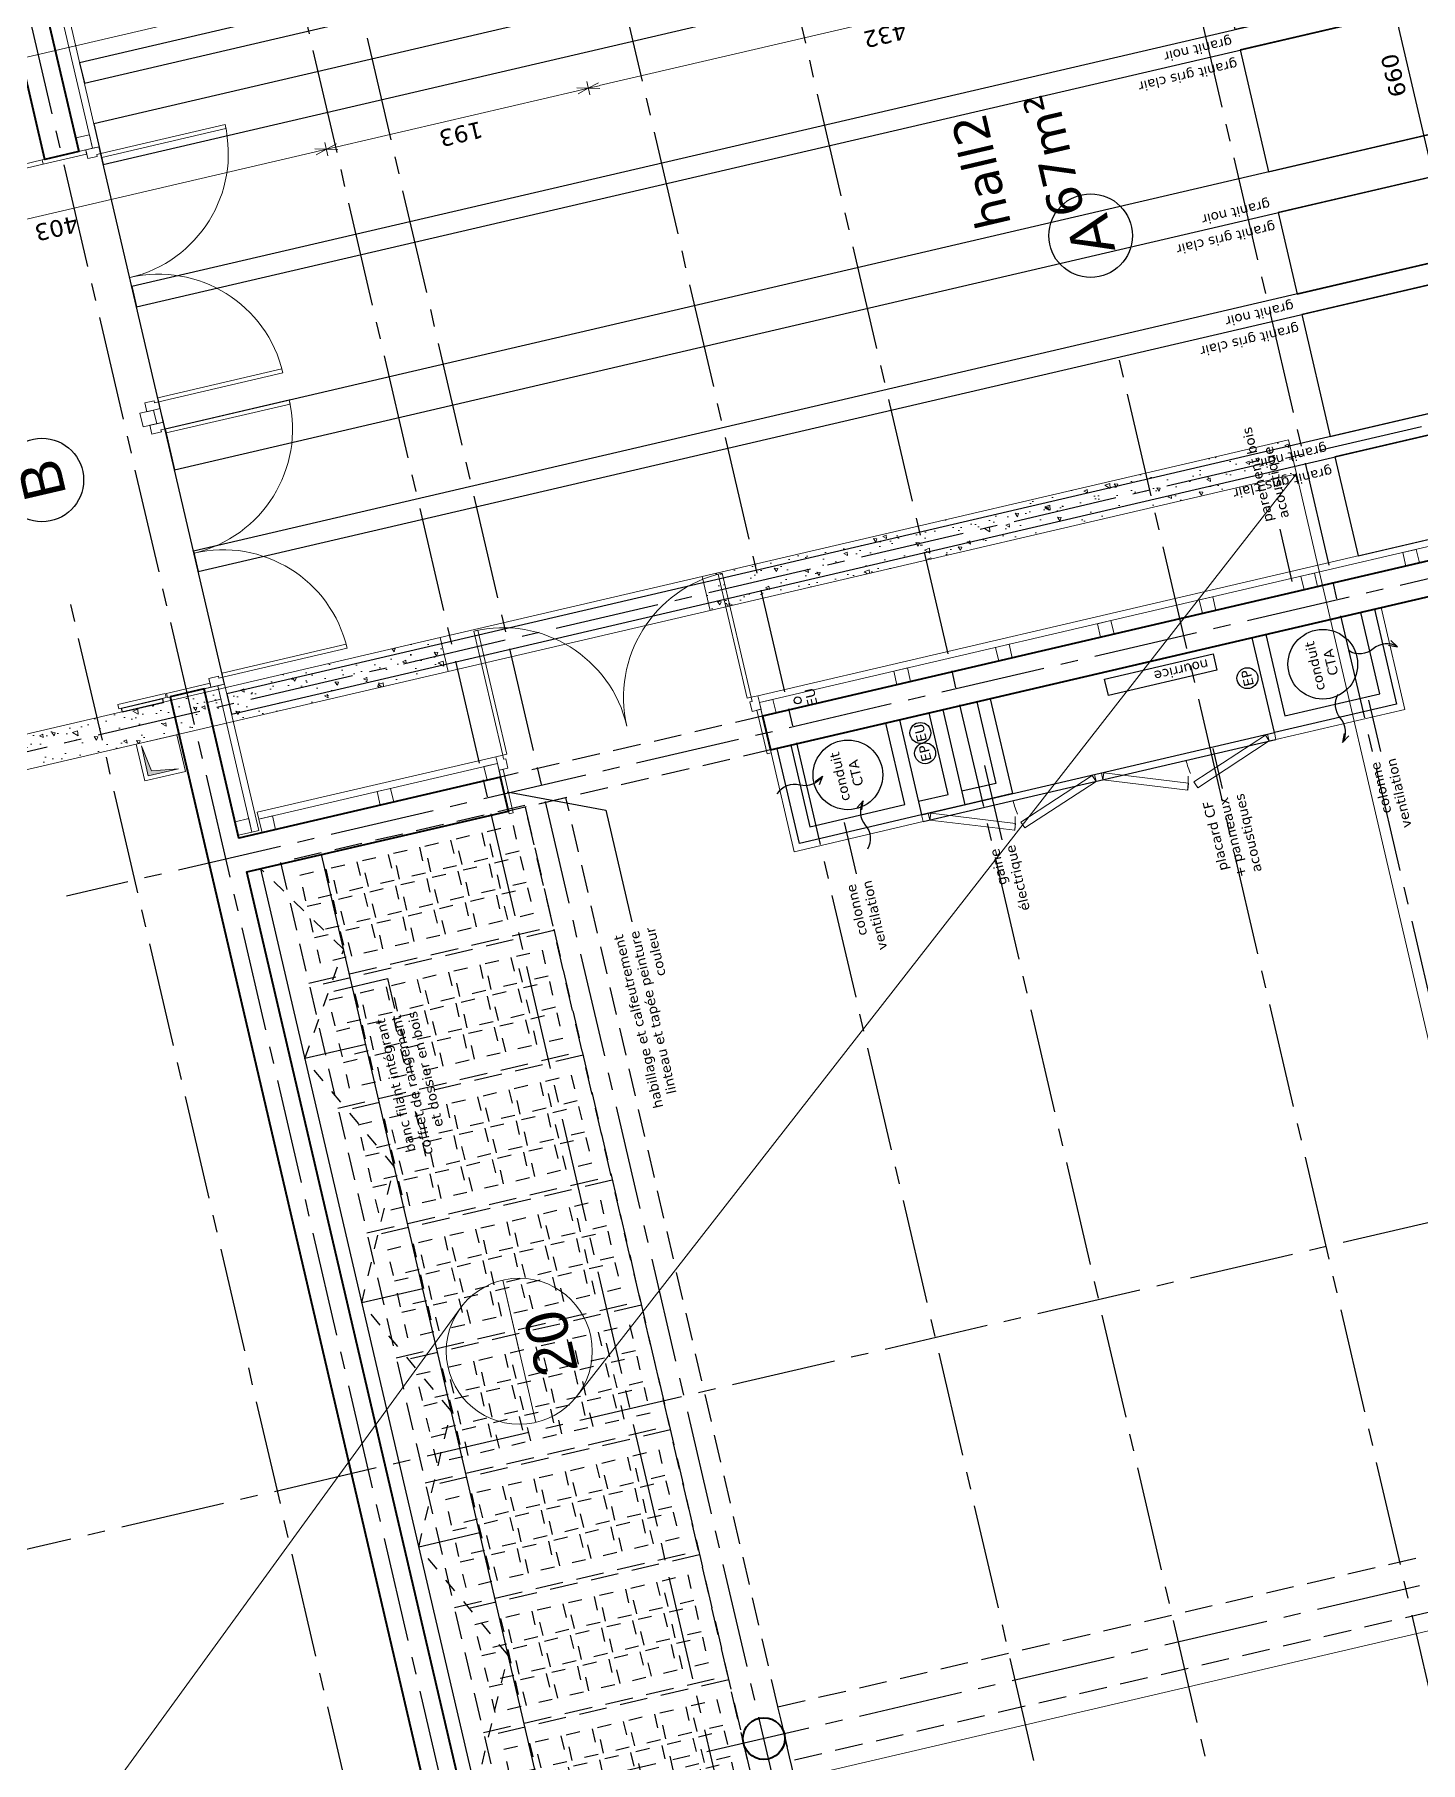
# Model space of a CAD drawing. Header units: metres. Extents: x -49 to 867749, y -579737 to 170817.
# Drawn here: x 867491.35 to 867501.29, y -408992.68 to -408980.28 of the extents above; entities that cross this region are included whole.
import ezdxf
from ezdxf.enums import TextEntityAlignment as Align

# ---------------------------------------------------------------- set-up
doc = ezdxf.new("R2010")
doc.units = ezdxf.units.M
doc.header["$MEASUREMENT"] = 0
doc.header["$PDMODE"] = 3
doc.header["$PDSIZE"] = 0.1
for name, pattern in [('01', [0.15, 0.1, -0.05]), ('02', [0.28, 0.2, -0.08]), ('AXES2', [1.125, 0.75, -0.125, 0.125, -0.125]), ('POINTILLE', [0.25, 0, -0.25])]:
    doc.linetypes.add(name, pattern=pattern)
for name, color, linetype in [('00-AXE-0.00', 14, 'AXES2'), ('01-CLOISON-0.25', 3, 'Continuous'), ('01-SANITAIRE-0.15', 44, 'Continuous'), ('02-VU-CACHE-01-0.10', 133, '01'), ('02-VU-CACHE-02-0.10', 133, '02'), ('06-COT-50&100-0.20', 2, 'Continuous'), ('06-TXT-DETAILS-DIVERS-02.20', 2, 'Continuous'), ('06-TXT-DIVERS-0.20', 70, 'Continuous'), ('06-TXT-ETIQUETTES SURFACES', 210, 'Continuous'), ('07-CHAUFFAGE-0.13', 210, 'Continuous'), ('07-CTA-0.13', 163, 'Continuous'), ('07-SOLS-0.13', 211, 'Continuous'), ('08-VU-0.08', 56, 'Continuous'), ('08-VU-0.13', 44, 'Continuous')]:
    doc.layers.add(name, color=color, linetype=linetype)
for name, color, linetype, lineweight in [('01-BETON-0.40', 4, 'Continuous', 40), ('01-MEN-CP-0.15', 2, 'Continuous', 18), ('ACSP - Béton', 252, 'Continuous', 18), ('ACSP - Cotes', 7, 'Continuous', 18), ('ACSP - Dalle', 250, 'Continuous', 18), ('ACSP - Trémie', 7, 'Continuous', 18)]:
    doc.layers.add(name, color=color, linetype=linetype, lineweight=lineweight)
doc.styles.add('ARIAL', font='arial.ttf')
doc.styles.add('COT', font='verdana.ttf')
doc.styles.add('locaux 100', font='verdana.ttf', dxfattribs={"height": 0.22})
doc.styles.add('locaux 20', font='verdana.ttf', dxfattribs={"height": 0.07})
doc.styles.get("Standard").update_dxf_attribs({"font": 'arial.ttf'})
doc.dimstyles.new('COT50', dxfattribs={"dimtxt": 0.12, "dimasz": 0.08, "dimexe": 0.05, "dimexo": 0, "dimgap": 0.05, "dimtad": 1, "dimdec": 0, "dimlfac": 100, "dimzin": 0, "dimdsep": 46, "dimtxsty": 'COT', "dimblk": 'OPEN30', "dimcen": 0.04, "dimdle": 0.05, "dimclrd": 256, "dimclre": 256, "dimclrt": 6, "dimadec": 0, "dimazin": 0, "dimtm": 1e-09, "dimtfac": 1, "dimtdec": 0, "dimtmove": 1, "dimatfit": 0, "dimldrblk": 'OPEN30', "dimfxl": 0.05, "dimfxlon": 1, "dimtolj": 1, "dimtzin": 0, "dimlwd": -1, "dimlwe": -1, "dimarcsym": 0})
pattern_1 = [(153.12127, (867409.98126, -409065.97983), (-0.0406854, 0.28511173), [0.03, -0.33]), (98.12127, (867409.98126, -409065.97983), (-0.28042215, -0.1223544), [0.024, -0.264]), (203.57267, (867409.97787, -409065.95607), (-0.3211074, 0.16275755), [0.0254961, -0.28045684]), (149.30547, (867409.90335, -409065.998), (-0.0324319, 0.4307809), [0.045, -0.495]), (199.75687, (867409.90065, -409065.9621), (-0.4643463, 0.2756492), [0.0382441, -0.4206852]), (94.30547, (867409.90335, -409065.998), (-0.4643465, 0.2756488), [0.036, -0.396]), (124.12127, (867409.91375, -409065.9545), (0.10264065, 0.269089), [0.03, -0.33]), (69.12127, (867409.91375, -409065.9545), (-0.30458135, 0.02893776), [0.024, -0.264]), (174.57267, (867409.9223, -409065.93207), (-0.20194046, 0.2980269), [0.0254961, -0.28045684]), (140.62127, (867409.98126, -409065.97983), (-0.13078521, -0.02549152), [0, -0.2608, 0, -0.268, 0, -0.265]), (110.62127, (867409.98126, -409065.97983), (-0.1775338, 0.06666589), [0, -0.1528, 0, -0.2548, 0, -0.101]), (70.62127, (867410.00151, -409066.0667), (-0.03968742, 0.21000221), [0, -0.1, 0, -0.312, 0, -0.414]), (60.62127, (867410.0106, -409066.10565), (-0.09195287, 0.21809403), [0, -0.13, 0, -0.2072, 0, -0.294])]

# ---------------------------------------------------------------- blocks, each defined once
blk = doc.blocks.new('_Open30')
at = {"color": 0, "linetype": 'ByBlock', "lineweight": -2}
for p, q in [((-1, 0.27), (0, 0)), ((0, 0), (-1, -0.27)), ((0, 0), (-1, 0))]:
    blk.add_line(p, q, dxfattribs=at)
blk = doc.blocks.new('*D393')
at = {"layer": 'ACSP - Cotes', "transparency": 16777216}
for p, q in [((867504.809, -408982.403), (867504.907, -408982.381)), ((867507.314, -408992.93), (867504.876, -408982.47)), ((867507.284, -408993.019), (867507.381, -408992.996))]:
    blk.add_line(p, q, dxfattribs=at)
at = {"layer": 'Defpoints', "color": 0, "transparency": 16777216}
for p in [(867504.858, -408982.392), (867500.403, -408983.43), (867502.878, -408994.046)]:
    blk.add_point(p, dxfattribs=at)
at = {"layer": 'ACSP - Cotes', "transparency": 16777216, "xscale": 0.08, "yscale": 0.08, "zscale": 0.08}
for p, rotation in [((867504.858, -408982.392), 103.1212702354988), ((867507.332, -408993.008), 283.1212702354988)]:
    blk.add_blockref('_Open30', p, dxfattribs=dict(at, rotation=rotation))
at = {"layer": 'ACSP - Cotes', "color": 6, "transparency": 16777216, "insert": (867505.986, -408987.725), "char_height": 0.12, "attachment_point": 5, "rotation": 103.1213, "style": 'COT'}
blk.add_mtext('\\A1;1090', dxfattribs=at)
blk = doc.blocks.new('*D394')
at = {"layer": 'ACSP - Cotes', "transparency": 16777216}
for p, q in [((867505.113, -408982.108), (867505.048, -408981.83)), ((867504.783, -408982.071), (867504.765, -408981.993)), ((867504.752, -408982.16), (867504.85, -408982.137)), ((867504.83, -408982.27), (867505.113, -408982.108)), ((867504.858, -408982.392), (867504.801, -408982.149)), ((867504.858, -408982.392), (867504.801, -408982.149)), ((867504.809, -408982.403), (867504.907, -408982.381)), ((867504.876, -408982.47), (867504.894, -408982.548))]:
    blk.add_line(p, q, dxfattribs=at)
at = {"layer": 'Defpoints', "color": 0, "transparency": 16777216}
for p in [(867504.801, -408982.149), (867500.347, -408983.187), (867500.403, -408983.43)]:
    blk.add_point(p, dxfattribs=at)
at = {"layer": 'ACSP - Cotes', "transparency": 16777216, "xscale": 0.08, "yscale": 0.08, "zscale": 0.08}
for p, rotation in [((867504.801, -408982.149), 283.1212702354988), ((867504.858, -408982.392), 103.1212702354988)]:
    blk.add_blockref('_Open30', p, dxfattribs=dict(at, rotation=rotation))
at = {"layer": 'ACSP - Cotes', "color": 6, "transparency": 16777216, "insert": (867504.971, -408981.995), "char_height": 0.12, "attachment_point": 5, "rotation": 103.1213, "style": 'COT'}
blk.add_mtext('\\A1;25', dxfattribs=at)
blk = doc.blocks.new('*D376')
at = {"layer": 'ACSP - Cotes', "transparency": 16777216}
for p, q in [((867499.518, -408979.633), (867499.541, -408979.731)), ((867499.452, -408979.7), (867495.4, -408980.644)), ((867495.311, -408980.614), (867495.334, -408980.711))]:
    blk.add_line(p, q, dxfattribs=at)
at = {"layer": 'Defpoints', "color": 0, "transparency": 16777216}
for p in [(867499.442, -408979.305), (867495.234, -408980.286), (867495.322, -408980.663)]:
    blk.add_point(p, dxfattribs=at)
at = {"layer": 'ACSP - Cotes', "transparency": 16777216, "xscale": 0.08, "yscale": 0.08, "zscale": 0.08}
for p, rotation in [((867499.529, -408979.682), 13.12127038304243), ((867495.322, -408980.663), 193.1212703830424)]:
    blk.add_blockref('_Open30', p, dxfattribs=dict(at, rotation=rotation))
at = {"layer": 'ACSP - Cotes', "color": 6, "transparency": 16777216, "insert": (867497.451, -408980.282), "char_height": 0.12, "attachment_point": 5, "rotation": 193.1213, "style": 'COT'}
blk.add_mtext('\\A1;432', dxfattribs=at)
blk = doc.blocks.new('*D403')
at = {"layer": 'ACSP - Cotes', "transparency": 16777216}
for p, q in [((867495.311, -408980.614), (867495.334, -408980.711)), ((867495.244, -408980.681), (867493.521, -408981.083)), ((867493.454, -408981.149), (867493.431, -408981.052))]:
    blk.add_line(p, q, dxfattribs=at)
at = {"layer": 'Defpoints', "color": 0, "transparency": 16777216}
for p in [(867495.234, -408980.286), (867493.443, -408981.101), (867494.26, -408984.606)]:
    blk.add_point(p, dxfattribs=at)
at = {"layer": 'ACSP - Cotes', "transparency": 16777216, "xscale": 0.08, "yscale": 0.08, "zscale": 0.08}
for p, rotation in [((867495.322, -408980.663), 13.12127038304243), ((867493.443, -408981.101), 193.1212703830424)]:
    blk.add_blockref('_Open30', p, dxfattribs=dict(at, rotation=rotation))
at = {"layer": 'ACSP - Cotes', "color": 6, "transparency": 16777216, "insert": (867494.408, -408980.991), "char_height": 0.12, "attachment_point": 5, "rotation": 193.1213, "style": 'COT'}
blk.add_mtext('\\A1;193', dxfattribs=at)
blk = doc.blocks.new('*D404')
at = {"layer": 'ACSP - Cotes', "transparency": 16777216}
for p, q in [((867493.365, -408981.119), (867489.596, -408981.997)), ((867493.454, -408981.149), (867493.431, -408981.052)), ((867489.529, -408982.064), (867489.507, -408981.967))]:
    blk.add_line(p, q, dxfattribs=at)
at = {"layer": 'Defpoints', "color": 0, "transparency": 16777216}
for p in [(867489.518, -408982.016), (867494.26, -408984.606), (867490.335, -408985.521)]:
    blk.add_point(p, dxfattribs=at)
at = {"layer": 'ACSP - Cotes', "transparency": 16777216, "xscale": 0.08, "yscale": 0.08, "zscale": 0.08}
for p, rotation in [((867493.443, -408981.101), 13.12127038304243), ((867489.518, -408982.016), 193.1212703830424)]:
    blk.add_blockref('_Open30', p, dxfattribs=dict(at, rotation=rotation))
at = {"layer": 'ACSP - Cotes', "color": 6, "transparency": 16777216, "insert": (867491.506, -408981.668), "char_height": 0.12, "attachment_point": 5, "rotation": 193.1213, "style": 'COT'}
blk.add_mtext('\\A1;403', dxfattribs=at)
blk = doc.blocks.new('*D407')
at = {"layer": 'ACSP - Cotes', "transparency": 16777216}
for p, q in [((867498.25, -408978.818), (867498.239, -408978.769)), ((867498.172, -408978.836), (867490.802, -408980.554)), ((867490.735, -408980.621), (867490.712, -408980.523))]:
    blk.add_line(p, q, dxfattribs=at)
at = {"layer": 'Defpoints', "color": 0, "transparency": 16777216}
for p in [(867498.25, -408978.818), (867490.724, -408980.572), (867491.582, -408984.255)]:
    blk.add_point(p, dxfattribs=at)
at = {"layer": 'ACSP - Cotes', "transparency": 16777216, "xscale": 0.08, "yscale": 0.08, "zscale": 0.08}
for p, rotation in [((867498.25, -408978.818), 13.12127038304243), ((867490.724, -408980.572), 193.1212703830424)]:
    blk.add_blockref('_Open30', p, dxfattribs=dict(at, rotation=rotation))
at = {"layer": 'ACSP - Cotes', "color": 6, "transparency": 16777216, "insert": (867494.512, -408979.804), "char_height": 0.12, "attachment_point": 5, "rotation": 193.1213, "style": 'COT'}
blk.add_mtext('\\A1;773', dxfattribs=at)
blk = doc.blocks.new('*D408')
at = {"layer": 'ACSP - Cotes', "transparency": 16777216}
for p, q in [((867490.735, -408980.621), (867490.712, -408980.523)), ((867490.646, -408980.59), (867488.61, -408981.065)), ((867488.544, -408981.131), (867488.521, -408981.034))]:
    blk.add_line(p, q, dxfattribs=at)
at = {"layer": 'Defpoints', "color": 0, "transparency": 16777216}
for p in [(867488.533, -408981.083), (867491.582, -408984.255), (867489.391, -408984.765)]:
    blk.add_point(p, dxfattribs=at)
at = {"layer": 'ACSP - Cotes', "transparency": 16777216, "xscale": 0.08, "yscale": 0.08, "zscale": 0.08}
for p, rotation in [((867490.724, -408980.572), 13.12127038304243), ((867488.533, -408981.083), 193.1212703830424)]:
    blk.add_blockref('_Open30', p, dxfattribs=dict(at, rotation=rotation))
at = {"layer": 'ACSP - Cotes', "color": 6, "transparency": 16777216, "insert": (867489.654, -408980.937), "char_height": 0.12, "attachment_point": 5, "rotation": 193.1213, "style": 'COT'}
blk.add_mtext('\\A1;225', dxfattribs=at)
blk = doc.blocks.new('*D381')
at = {"layer": 'ACSP - Cotes', "transparency": 16777216}
for p, q in [((867479.822, -408987.971), (867479.92, -408987.949)), ((867493.466, -409046.283), (867479.889, -408988.038)), ((867493.435, -409046.373), (867493.533, -409046.35))]:
    blk.add_line(p, q, dxfattribs=at)
at = {"layer": 'Defpoints', "color": 0, "transparency": 16777216}
for p in [(867479.871, -408987.96), (867479.725, -408987.994), (867493.338, -409046.395)]:
    blk.add_point(p, dxfattribs=at)
at = {"layer": 'ACSP - Cotes', "transparency": 16777216, "xscale": 0.08, "yscale": 0.08, "zscale": 0.08}
for p, rotation in [((867479.871, -408987.96), 103.1212703830424), ((867493.484, -409046.361), 283.1212703830424)]:
    blk.add_blockref('_Open30', p, dxfattribs=dict(at, rotation=rotation))
at = {"layer": 'ACSP - Cotes', "color": 6, "transparency": 16777216, "insert": (867486.568, -409017.186), "char_height": 0.12, "attachment_point": 5, "rotation": 103.1213, "style": 'COT'}
blk.add_mtext('\\A1;5997', dxfattribs=at)
blk = doc.blocks.new('*D446')
at = {"layer": 'ACSP - Cotes', "transparency": 16777216}
for p, q in [((867489.168, -408986.05), (867489.119, -408986.061)), ((867491.624, -408996.587), (867489.186, -408986.127)), ((867491.642, -408996.665), (867491.691, -408996.654))]:
    blk.add_line(p, q, dxfattribs=at)
at = {"layer": 'Defpoints', "color": 0, "transparency": 16777216}
for p in [(867489.168, -408986.05), (867489.168, -408986.05), (867491.642, -408996.665)]:
    blk.add_point(p, dxfattribs=at)
at = {"layer": 'ACSP - Cotes', "transparency": 16777216, "xscale": 0.08, "yscale": 0.08, "zscale": 0.08}
for p, rotation in [((867489.168, -408986.05), 103.1212703830424), ((867491.642, -408996.665), 283.1212703830424)]:
    blk.add_blockref('_Open30', p, dxfattribs=dict(at, rotation=rotation))
at = {"layer": 'ACSP - Cotes', "color": 6, "transparency": 16777216, "insert": (867490.295, -408991.383), "char_height": 0.12, "attachment_point": 5, "rotation": 103.1213, "style": 'COT'}
blk.add_mtext('\\A1;1090', dxfattribs=at)
blk = doc.blocks.new('*D447')
at = {"layer": 'ACSP - Cotes', "transparency": 16777216}
for p, q in [((867488.118, -408994.819), (867502.21, -408991.534)), ((867502.299, -408991.565), (867502.277, -408991.468)), ((867488.051, -408994.886), (867488.029, -408994.789))]:
    blk.add_line(p, q, dxfattribs=at)
at = {"layer": 'Defpoints', "color": 0, "transparency": 16777216}
for p in [(867502.288, -408991.516), (867502.339, -408991.736), (867488.091, -408995.057)]:
    blk.add_point(p, dxfattribs=at)
at = {"layer": 'ACSP - Cotes', "transparency": 16777216, "xscale": 0.08, "yscale": 0.08, "zscale": 0.08}
for p, rotation in [((867502.288, -408991.516), 13.12127038304243), ((867488.04, -408994.837), 193.1212703830424)]:
    blk.add_blockref('_Open30', p, dxfattribs=dict(at, rotation=rotation))
at = {"layer": 'ACSP - Cotes', "color": 6, "transparency": 16777216, "insert": (867495.19, -408993.286), "char_height": 0.12, "attachment_point": 5, "rotation": 193.1213, "style": 'COT'}
blk.add_mtext('\\A1;1463', dxfattribs=at)
blk = doc.blocks.new('P180')
for points in [[(-1.85, 0.915), (-1.85, 0), (-1.88, 0), (-1.88, 0.915)], [(-0.08, 0.915), (-0.08, 0), (-0.05, 0), (-0.05, 0.915)], [(0, 0), (0, -0.1), (-0.065, -0.1), (-0.065, -0.03), (-0.05, -0.03), (-0.05, 0)]]:
    blk.add_lwpolyline(points, close=True)
at = {"linetype": 'Continuous'}
blk.add_lwpolyline([(-1.93, 0), (-1.93, -0.1), (-1.865, -0.1), (-1.865, -0.03), (-1.88, -0.03), (-1.88, 0)], close=True, dxfattribs=at)
for centre, start, end in [((-1.88, 0), 0, 90), ((-0.05, 0), 90, 180)]:
    blk.add_arc(centre, 0.915, start, end)
at = {"linetype": 'Continuous', "text_generation_flag": 6}
blk.add_attdef('TEXTE', (-0.188, 0.598), '', height=0.08, rotation=90, dxfattribs=at)
blk = doc.blocks.new('*D861')
at = {"layer": '06-COT-50&100-0.20', "transparency": 16777216}
for p, q in [((867502.003, -408984.16), (867502.101, -408984.137)), ((867506.755, -409004.326), (867502.07, -408984.226)), ((867506.725, -409004.415), (867506.822, -409004.392))]:
    blk.add_line(p, q, dxfattribs=at)
at = {"layer": 'Defpoints', "color": 0, "transparency": 16777216}
for p in [(867502.052, -408984.148), (867500.999, -408984.394), (867506.34, -409004.505)]:
    blk.add_point(p, dxfattribs=at)
at = {"layer": '06-COT-50&100-0.20', "transparency": 16777216, "xscale": 0.08, "yscale": 0.08, "zscale": 0.08}
for p, rotation in [((867502.052, -408984.148), 103.1212703830424), ((867506.773, -409004.404), 283.1212703830424)]:
    blk.add_blockref('_Open30', p, dxfattribs=dict(at, rotation=rotation))
at = {"layer": '06-COT-50&100-0.20', "color": 6, "transparency": 16777216, "insert": (867504.303, -408994.302), "char_height": 0.12, "attachment_point": 5, "rotation": 103.1213, "style": 'COT'}
blk.add_mtext('\\A1;2080', dxfattribs=at)
blk = doc.blocks.new('A$C7BBE718B')
at = {"layer": '01-SANITAIRE-0.15'}
blk.add_lwpolyline([(0.06, 0.025), (0, 0), (0.037, 0.054)], dxfattribs=at)
blk.add_lwpolyline([(0, 0, -0.319902), (0.173, 0.025, 0.319902), (0.346, 0.049)], format="xyb", dxfattribs=at)
blk = doc.blocks.new('A$C63F82283')
at = {"layer": '02-VU-CACHE-01-0.10'}
for points in [[(0.12, 1.685), (0.31, 1.685), (0.31, 1.495), (0.12, 1.495)], [(0.35, 1.685), (0.54, 1.685), (0.54, 1.495), (0.35, 1.495)], [(0.58, 1.685), (0.77, 1.685), (0.77, 1.495), (0.58, 1.495)], [(0.12, 1.455), (0.31, 1.455), (0.31, 1.265), (0.12, 1.265)], [(0.35, 1.455), (0.54, 1.455), (0.54, 1.265), (0.35, 1.265)], [(0.58, 1.455), (0.77, 1.455), (0.77, 1.265), (0.58, 1.265)], [(0.12, 1.225), (0.31, 1.225), (0.31, 1.035), (0.12, 1.035)], [(0.35, 1.225), (0.54, 1.225), (0.54, 1.035), (0.35, 1.035)], [(0.58, 1.225), (0.77, 1.225), (0.77, 1.035), (0.58, 1.035)], [(0.12, 0.995), (0.31, 0.995), (0.31, 0.805), (0.12, 0.805)], [(0.35, 0.995), (0.54, 0.995), (0.54, 0.805), (0.35, 0.805)], [(0.58, 0.995), (0.77, 0.995), (0.77, 0.805), (0.58, 0.805)], [(0.12, 0.765), (0.31, 0.765), (0.31, 0.575), (0.12, 0.575)], [(0.35, 0.765), (0.54, 0.765), (0.54, 0.575), (0.35, 0.575)], [(0.58, 0.765), (0.77, 0.765), (0.77, 0.575), (0.58, 0.575)], [(0.12, 0.535), (0.31, 0.535), (0.31, 0.345), (0.12, 0.345)], [(0.35, 0.535), (0.54, 0.535), (0.54, 0.345), (0.35, 0.345)], [(0.58, 0.535), (0.77, 0.535), (0.77, 0.345), (0.58, 0.345)], [(0.12, 0.305), (0.31, 0.305), (0.31, 0.115), (0.12, 0.115)], [(0.35, 0.305), (0.54, 0.305), (0.54, 0.115), (0.35, 0.115)], [(0.58, 0.305), (0.77, 0.305), (0.77, 0.115), (0.58, 0.115)]]:
    blk.add_lwpolyline(points, close=True, dxfattribs=at)
at = {"layer": '02-VU-CACHE-02-0.10'}
blk.add_lwpolyline([(0, 0), (0.89, 0), (0.89, 1.8), (0, 1.8)], close=True, dxfattribs=at)
blk = doc.blocks.new('A$C6E921B32')
at = {"layer": '07-SOLS-0.13'}
for points in [[(0.879, 2.6), (0.879, 12.831), (0.729, 12.831), (0.729, 2.6)], [(1.929, 2.6), (1.929, 12.831), (1.779, 12.831), (1.779, 2.6)], [(2.829, 2.6), (2.829, 12.831), (2.529, 12.831), (2.529, 2.6)], [(3.879, 2.6), (3.88, 12.831), (3.73, 12.831), (3.729, 2.6)], [(5.079, 2.6), (5.079, 12.831), (4.779, 12.831), (4.779, 2.6)], [(5.529, 2.6), (5.529, 12.831), (5.379, 12.831), (5.379, 2.6)], [(6.6, 2.7), (6.6, 12.831), (6.3, 12.831), (6.3, 2.7)], [(0.879, 0), (0.879, 2.5), (0.729, 2.5), (0.729, 0)], [(1.779, 2.5), (1.779, 0), (1.929, 0), (1.929, 2.5)], [(2.529, 2.5), (2.529, 0), (2.829, 0), (2.829, 2.5)], [(3.729, 2.5), (3.729, 0), (3.879, 0), (3.879, 2.5)], [(4.779, 2.5), (4.779, 0), (5.079, 0), (5.079, 2.5)], [(5.379, 2.5), (5.379, 0), (5.529, 0), (5.529, 2.5)], [(6.3, 2.5), (6.3, 0), (6.6, 0), (6.6, 2.5)]]:
    blk.add_lwpolyline(points, close=True, dxfattribs=at)
at = {"layer": '08-VU-0.08'}
for points in [[(0.729, 4.7), (0, 4.7), (0, 2.7), (0.729, 2.7)], [(1.779, 4.7), (0.879, 4.7), (0.879, 2.7), (1.779, 2.7)], [(2.529, 4.7), (1.929, 4.7), (1.929, 2.7), (2.529, 2.7)], [(3.729, 4.7), (2.829, 4.7), (2.829, 2.7), (3.729, 2.7)], [(3.879, 4.7), (4.779, 4.7), (4.779, 2.7), (3.879, 2.7)], [(5.079, 4.7), (5.379, 4.7), (5.379, 2.7), (5.079, 2.7)], [(5.529, 4.7), (6.3, 4.7), (6.3, 2.7), (5.529, 2.7)]]:
    blk.add_lwpolyline(points, close=True, dxfattribs=at)
at = {"layer": '06-TXT-DETAILS-DIVERS-02.20', "char_height": 0.07, "width": 1.22139, "attachment_point": 4, "rotation": 90, "style": 'locaux 20'}
for insert in [(0.654, 2.754), (1.704, 2.754), (2.454, 2.754), (3.654, 2.754), (4.704, 2.754), (5.304, 2.754), (6.225, 2.754)]:
    blk.add_mtext('tapis-brosse', dxfattribs=dict(at, insert=insert))
at = {"layer": '07-SOLS-0.13', "char_height": 0.07, "width": 1.71911, "rotation": 90, "style": 'locaux 20'}
for s, insert, attachment_point in [('granit gris clair', (0.644, 4.742), 4), ('granit gris clair', (1.694, 4.742), 4), ('granit gris clair', (2.444, 4.742), 4), ('granit gris clair', (3.644, 4.742), 4), ('granit gris clair', (4.694, 4.742), 4), ('granit gris clair', (5.294, 4.742), 4), ('granit gris clair', (6.215, 4.742), 4), ('granit noir', (0.811, 4.742), 4), ('granit noir', (1.861, 4.742), 4), ('granit noir', (2.611, 4.742), 4), ('granit noir', (3.811, 4.742), 4), ('granit noir', (4.861, 4.742), 4), ('granit noir', (5.461, 4.742), 4), ('granit noir', (6.381, 4.742), 4), ('granit gris clair', (0.644, 2.443), 6), ('granit noir', (0.811, 2.443), 6), ('granit gris clair', (1.694, 2.443), 6), ('granit noir', (1.861, 2.443), 6), ('granit gris clair', (2.444, 2.443), 6), ('granit noir', (2.611, 2.443), 6), ('granit gris clair', (3.644, 2.443), 6), ('granit noir', (3.811, 2.443), 6), ('granit gris clair', (4.694, 2.443), 6), ('granit noir', (4.861, 2.443), 6), ('granit gris clair', (5.294, 2.443), 6), ('granit noir', (5.461, 2.443), 6), ('granit gris clair', (6.215, 2.443), 6), ('granit noir', (6.381, 2.443), 6)]:
    blk.add_mtext(s, dxfattribs=dict(at, insert=insert, attachment_point=attachment_point))
blk = doc.blocks.new('*D868')
at = {"layer": '06-COT-50&100-0.20', "transparency": 16777216}
for p, q in [((867500.512, -408977.32), (867500.414, -408977.343)), ((867501.943, -408983.681), (867500.481, -408977.409)), ((867502.01, -408983.748), (867501.912, -408983.77))]:
    blk.add_line(p, q, dxfattribs=at)
at = {"layer": 'Defpoints', "color": 0, "transparency": 16777216}
for p in [(867501.296, -408977.137), (867500.463, -408977.331), (867502.891, -408983.542)]:
    blk.add_point(p, dxfattribs=at)
at = {"layer": '06-COT-50&100-0.20', "transparency": 16777216, "xscale": 0.08, "yscale": 0.08, "zscale": 0.08}
for p, rotation in [((867500.463, -408977.331), 103.1212703830424), ((867501.961, -408983.759), 283.1212703830424)]:
    blk.add_blockref('_Open30', p, dxfattribs=dict(at, rotation=rotation))
at = {"layer": '06-COT-50&100-0.20', "color": 6, "transparency": 16777216, "insert": (867501.102, -408980.571), "char_height": 0.12, "attachment_point": 5, "rotation": 103.1213, "style": 'COT'}
blk.add_mtext('\\A1;660', dxfattribs=at)

msp = doc.modelspace()

# ---------------------------------------------------------------- hatches: boundary and pattern name
at = {"layer": 'ACSP - Béton'}
h = msp.add_hatch(dxfattribs=at)
h.set_pattern_fill('AR-CONC', color=256, scale=0.04, style=0)
h.set_pattern_definition(pattern_1)
h.paths.add_polyline_path([(867496.196, -408984.411), (867496.139, -408984.168), (867500.347, -408983.187), (867500.403, -408983.43)])
h = msp.add_hatch(dxfattribs=at)
h.set_pattern_fill('AR-CONC', color=256, scale=0.04, style=0)
h.set_pattern_definition(pattern_1)
h.paths.add_polyline_path([(867490.392, -408985.764), (867490.335, -408985.521), (867494.26, -408984.606), (867494.316, -408984.849)])
at = {"layer": 'ACSP - Trémie'}
msp.add_hatch(color=256, dxfattribs=at).paths.add_polyline_path([(867492.115, -408985.382), (867492.165, -408985.598), (867492.382, -408985.548), (867492.189, -408985.563)])

# ---------------------------------------------------------------- linework, layer by layer
at = {"layer": '00-AXE-0.00'}
for p, q in [((867510.343, -409025.719), (867496.298, -408965.467)), ((867507.609, -409026.356), (867493.564, -408966.104)), ((867506.437, -409026.629), (867492.393, -408966.377)), ((867504.634, -409027.05), (867490.589, -408966.798)), ((867504.246, -409027.14), (867490.201, -408966.888)), ((867499.393, -409014.811), (867488.325, -408967.33)), ((867513.153, -409042.752), (867499.108, -408982.5)), ((867501.3, -408983.093), (867485.403, -408986.799)), ((867506.26, -408983.039), (867491.578, -408986.462)), ((867505.627, -409044.506), (867491.582, -408984.255)), ((867502.566, -408988.523), (867486.668, -408992.228)), ((867507.86, -408989.88), (867493.173, -408993.303))]:
    msp.add_line(p, q, dxfattribs=at)
at = {"layer": '00-AXE-0.00', "linetype": 'Continuous'}
for centre in [(867498.927, -408981.721), (867491.401, -408983.475)]:
    msp.add_circle(centre, 0.3, dxfattribs=at)
at = {"layer": '01-BETON-0.40'}
for points in [[(867489.44, -408979.49), (867493.07, -408978.644), (867493.127, -408978.887), (867491.249, -408979.325), (867491.667, -408981.117), (867491.423, -408981.174), (867491.006, -408979.382), (867489.254, -408979.79), (867487.586, -408972.638), (867489.583, -408972.172), (867489.64, -408972.416), (867487.887, -408972.824), (867489.44, -408979.49)], [(867496.573, -408985.169), (867496.63, -408985.412), (867505.368, -408983.375), (867505.311, -408983.132)], [(867492.322, -408985.03), (867497.509, -409007.282), (867497.753, -409007.225), (867497.651, -409006.787), (867499.528, -409006.349), (867499.471, -409006.106), (867497.594, -409006.544), (867492.872, -408986.288), (867494.75, -408985.851), (867494.693, -408985.607), (867492.815, -408986.045), (867492.566, -408984.973), (867492.322, -408985.03)]]:
    msp.add_lwpolyline(points, close=True, dxfattribs=at)
msp.add_circle((867496.582, -408992.508), 0.15, dxfattribs=at)
at = {"layer": '01-CLOISON-0.25'}
for points in [[(867500.963, -408984.402), (867501.122, -408985.084), (867500.246, -408985.288), (867500.087, -408984.607), (867500.184, -408984.584), (867500.32, -408985.168), (867501.002, -408985.009), (867500.866, -408984.425)], [(867491.98, -408985.141), (867491.973, -408985.112), (867492.266, -408985.043), (867492.272, -408985.073)], [(867497.555, -408985.197), (867497.714, -408985.878), (867496.837, -408986.083), (867496.678, -408985.401), (867496.776, -408985.378), (867496.912, -408985.963), (867497.594, -408985.804), (867497.457, -408985.219)]]:
    msp.add_lwpolyline(points, close=True, dxfattribs=at)
for points in [[(867498.11, -408985.067), (867498.246, -408985.652), (867498.003, -408985.708)], [(867498.207, -408985.045), (867498.366, -408985.726), (867498.025, -408985.806)], [(867497.691, -408985.781), (867497.905, -408985.731), (867497.769, -408985.147), (867497.866, -408985.124), (867498.025, -408985.806), (867497.714, -408985.878)]]:
    msp.add_lwpolyline(points, dxfattribs=at)
at = {"layer": '01-MEN-CP-0.15'}
for points in [[(867491.351, -408979.322), (867491.764, -408981.094), (867491.813, -408981.083), (867491.4, -408979.31)], [(867491.667, -408981.117), (867491.644, -408981.019), (867491.742, -408980.997), (867491.764, -408981.094)], [(867491.411, -408981.207), (867491.722, -408981.135), (867491.716, -408981.106), (867491.404, -408981.178)], [(867491.071, -408981.287), (867491.411, -408981.207), (867491.404, -408981.178), (867491.064, -408981.257)], [(867492.128, -408983.094), (867492.105, -408982.996), (867492.202, -408982.974), (867492.225, -408983.071)], [(867492.202, -408982.974), (867492.225, -408983.071), (867492.274, -408983.06), (867492.251, -408982.962)], [(867496.55, -408985.072), (867496.539, -408985.023), (867502.794, -408983.565), (867502.805, -408983.613)], [(867501.167, -408983.995), (867501.189, -408984.093), (867501.287, -408984.07), (867501.264, -408983.973)], [(867500.436, -408984.166), (867500.459, -408984.263), (867500.556, -408984.24), (867500.534, -408984.143)], [(867499.706, -408984.336), (867499.729, -408984.433), (867499.826, -408984.411), (867499.803, -408984.313)], [(867498.975, -408984.506), (867498.998, -408984.604), (867499.096, -408984.581), (867499.073, -408984.483)], [(867500.246, -408985.288), (867501.122, -408985.084), (867500.963, -408984.402), (867501.012, -408984.391), (867501.182, -408985.121), (867500.257, -408985.337)], [(867498.245, -408984.676), (867498.268, -408984.774), (867498.365, -408984.751), (867498.342, -408984.654)], [(867497.515, -408984.847), (867497.537, -408984.944), (867497.635, -408984.921), (867497.612, -408984.824)], [(867492.303, -408985.035), (867492.614, -408984.962), (867492.608, -408984.933), (867492.296, -408985.006)], [(867492.588, -408985.071), (867492.566, -408984.973), (867492.663, -408984.951), (867492.686, -408985.048)], [(867492.663, -408984.951), (867492.908, -408986.003), (867492.957, -408985.991), (867492.712, -408984.939)], [(867491.954, -408985.116), (867492.294, -408985.037), (867492.287, -408985.008), (867491.947, -408985.087)], [(867496.55, -408985.072), (867496.573, -408985.169), (867496.67, -408985.146), (867496.647, -408985.049)], [(867496.634, -408985.432), (867496.561, -408985.12), (867496.532, -408985.127), (867496.605, -408985.439)], [(867500.181, -408985.306), (867500.208, -408985.348), (867499.695, -408985.683), (867499.668, -408985.641)], [(867500.246, -408985.288), (867500.257, -408985.337), (867500.208, -408985.348), (867500.197, -408985.3)], [(867492.958, -408985.909), (867494.67, -408985.51), (867494.659, -408985.461), (867492.947, -408985.86)], [(867497.725, -408985.927), (867496.8, -408986.143), (867496.63, -408985.412), (867496.678, -408985.401), (867496.837, -408986.083), (867497.714, -408985.878)], [(867494.596, -408985.63), (867494.573, -408985.532), (867494.67, -408985.51), (867494.693, -408985.607)], [(867494.784, -408985.863), (867494.711, -408985.552), (867494.682, -408985.558), (867494.754, -408985.87)], [(867498.939, -408985.596), (867498.967, -408985.638), (867498.454, -408985.972), (867498.426, -408985.931)], [(867499.004, -408985.578), (867499.015, -408985.626), (867498.967, -408985.638), (867498.955, -408985.589)], [(867499.021, -408985.577), (867499.015, -408985.626), (867499.624, -408985.7), (867499.629, -408985.65)], [(867493.829, -408985.809), (867493.806, -408985.711), (867493.904, -408985.688), (867493.926, -408985.786)], [(867492.811, -408986.025), (867492.788, -408985.928), (867492.886, -408985.905), (867492.908, -408986.003)], [(867492.981, -408986.006), (867492.958, -408985.909), (867493.056, -408985.886), (867493.078, -408985.983)], [(867497.762, -408985.867), (867497.774, -408985.916), (867497.725, -408985.927), (867497.714, -408985.878)], [(867497.78, -408985.866), (867497.774, -408985.916), (867498.382, -408985.989), (867498.388, -408985.94)]]:
    msp.add_lwpolyline(points, close=True, dxfattribs=at)
at = {"layer": '01-MEN-CP-0.15', "linetype": '01', "ltscale": 0.5}
for centre, start, end in [((867500.208, -408985.348), 193.1213, 213.1213), ((867499.015, -408985.626), 353.1213, 13.1213), ((867498.967, -408985.638), 193.1213, 213.1213), ((867497.774, -408985.916), 353.1213, 13.1213)]:
    msp.add_arc(centre, 0.612, start, end, dxfattribs=at)
at = {"layer": '01-SANITAIRE-0.15'}
for centre, radius in [((867500.052, -408984.897), 0.075), ((867496.824, -408985.057), 0.025), ((867497.705, -408985.29), 0.075), ((867497.739, -408985.436), 0.075)]:
    msp.add_circle(centre, radius, dxfattribs=at)
at = {"layer": '02-VU-CACHE-02-0.10'}
for p, q in [((867496.573, -408985.169), (867494.693, -408985.607)), ((867496.63, -408985.412), (867494.75, -408985.851))]:
    msp.add_line(p, q, dxfattribs=at)
for points in [[(867499.883, -409006.01), (867495.162, -408985.755), (867494.87, -408985.823), (867499.591, -409006.078)], [(867496.774, -408992.669), (867496.683, -408992.28), (867506.548, -408989.98), (867506.639, -408990.37)]]:
    msp.add_lwpolyline(points, close=True, dxfattribs=at)
at = {"layer": '06-TXT-DETAILS-DIVERS-02.20'}
for points in [[(867500.373, -408984.203), (867500.286, -408983.828)], [(867501.009, -408985.424), (867500.923, -408985.055)], [(867499.873, -408985.689), (867499.805, -408985.401)], [(867498.166, -408985.525), (867498.29, -408986.058)], [(867494.739, -408985.712), (867495.447, -408985.845), (867495.634, -408986.645)], [(867497.247, -408986.301), (867497.161, -408985.932)], [(867493.497, -408987.143), (867493.881, -408987.053), (867493.931, -408987.268)]]:
    msp.add_lwpolyline(points, dxfattribs=at)
at = {"layer": '07-CHAUFFAGE-0.13'}
msp.add_lwpolyline([(867499.833, -408984.84), (867499.054, -408985.022), (867499.027, -408984.905), (867499.806, -408984.723)], close=True, dxfattribs=at)
at = {"layer": '07-CTA-0.13', "ltscale": 0.25}
for centre in [(867500.593, -408984.797), (867497.185, -408985.591)]:
    msp.add_circle(centre, 0.25, dxfattribs=at)
at = {"layer": '08-VU-0.08'}
for p, q in [((867492.712, -408984.939), (867491.813, -408981.083)), ((867493.726, -408987.526), (867493.287, -408987.628)), ((867494.134, -408989.279), (867493.696, -408989.381)), ((867494.543, -408991.032), (867494.105, -408991.134))]:
    msp.add_line(p, q, dxfattribs=at)
at = {"layer": '08-VU-0.13'}
for p, q in [((867497.714, -408985.878), (867500.246, -408985.288)), ((867497.725, -408985.927), (867500.257, -408985.337))]:
    msp.add_line(p, q, dxfattribs=at)
for points in [[(867498.129, -409006.419), (867493.408, -408986.163), (867492.872, -408986.288), (867497.594, -409006.544)], [(867492.873, -408986.288), (867492.97, -408986.265), (867497.691, -409006.521), (867497.594, -409006.544)]]:
    msp.add_lwpolyline(points, close=True, dxfattribs=at)
at = {"layer": '08-VU-0.13', "linetype": 'POINTILLE', "ltscale": 0.25}
for points in [[(867493.287, -408987.628), (867493.567, -408986.845), (867492.97, -408986.265)], [(867493.696, -408989.381), (867493.93, -408988.403), (867493.287, -408987.628)], [(867494.105, -408991.134), (867494.338, -408990.156), (867493.696, -408989.381)], [(867494.513, -408992.887), (867494.747, -408991.909), (867494.105, -408991.134)]]:
    msp.add_lwpolyline(points, dxfattribs=at)
at = {"layer": 'ACSP - Béton'}
for points in [[(867496.196, -408984.411), (867496.139, -408984.168), (867500.347, -408983.187), (867500.403, -408983.43), (867496.196, -408984.411)], [(867494.316, -408984.849), (867496.196, -408984.411), (867496.139, -408984.168), (867494.26, -408984.606)], [(867490.392, -408985.764), (867490.335, -408985.521), (867494.26, -408984.606), (867494.316, -408984.849), (867490.392, -408985.764)]]:
    msp.add_lwpolyline(points, dxfattribs=at)
at = {"layer": 'ACSP - Cotes'}
for points in [[(867495.251, -408990.037), (867500.404, -408983.431)], [(867494.827, -408989.728), (867494.708, -408989.218), (867494.946, -408990.239)], [(867488.63, -408997.367), (867494.403, -408989.42)]]:
    msp.add_lwpolyline(points, dxfattribs=at)
msp.add_circle((867494.827, -408989.728), 0.524, dxfattribs=at)
at = {"layer": 'ACSP - Dalle'}
msp.add_lwpolyline([(867502.878, -408994.046), (867500.403, -408983.43)], dxfattribs=at)
at = {"layer": 'ACSP - Trémie'}
msp.add_lwpolyline([(867492.139, -408985.634), (867492.078, -408985.371), (867492.37, -408985.303), (867492.431, -408985.566)], close=True, dxfattribs=at)
msp.add_lwpolyline([(867492.115, -408985.382), (867492.165, -408985.598), (867492.382, -408985.548), (867492.189, -408985.563), (867492.115, -408985.382)], dxfattribs=at)

# ---------------------------------------------------------------- block references
at = {"rotation": 103.121270379485}
for name, p in [('A$C6E921B32', (867505.423, -408982.952)), ('A$C63F82283', (867495.069, -408986.678)), ('A$C63F82283', (867495.278, -408987.574)), ('A$C63F82283', (867495.487, -408988.47)), ('A$C63F82283', (867495.696, -408989.367)), ('A$C63F82283', (867495.905, -408990.263)), ('A$C63F82283', (867496.114, -408991.159)), ('A$C63F82283', (867496.323, -408992.056)), ('A$C63F82283', (867496.532, -408992.952))]:
    msp.add_blockref(name, p, dxfattribs=at)
at = {"layer": '01-MEN-CP-0.15'}
for name, p, rotation in [('P180', (867492.251, -408982.962), 283.121270379485), ('P180', (867492.712, -408984.939), 283.121270379485), ('P180', (867496.539, -408985.023), 13.12127037910645), ('A$C7BBE718B', (867497.002, -408985.601), 193.1212703402404)]:
    msp.add_blockref(name, p, dxfattribs=dict(at, rotation=rotation))
at = {"layer": '01-MEN-CP-0.15', "xscale": -1}
for p, rotation in [((867501.129, -408984.671), 13.12127038711664), ((867500.735, -408985.359), 283.1212703863595), ((867497.295, -408985.777), 103.1212703863595)]:
    msp.add_blockref('A$C7BBE718B', p, dxfattribs=dict(at, rotation=rotation))

# ---------------------------------------------------------------- texts
at = {"layer": '00-AXE-0.00'}
for s, p in [('A', (867498.927, -408981.721)), ('B', (867491.401, -408983.475))]:
    msp.add_text(s, height=0.3, rotation=103.1213, dxfattribs=at).set_placement(p, align=Align.MIDDLE_CENTER)
at = {"layer": '01-SANITAIRE-0.15', "char_height": 0.07, "width": 0.15887, "attachment_point": 5, "rotation": 103.1213, "style": 'locaux 20'}
for s, insert in [('EP', (867500.052, -408984.897)), ('EU', (867496.921, -408985.034)), ('EU', (867497.705, -408985.29)), ('EP', (867497.739, -408985.436))]:
    msp.add_mtext(s, dxfattribs=dict(at, insert=insert))
at = {"layer": '06-TXT-DETAILS-DIVERS-02.20', "char_height": 0.07, "rotation": 103.1213, "style": 'locaux 20'}
for s, insert, width, attachment_point in [('parement bois\\Pacoustique', (867500.27, -408983.76), 1.56851, 4), ('colonne\\Pventilation', (867501.024, -408985.487), 1.15877, 6), ('placard CF\\P+ panneaux\\Pacoustiques', (867499.887, -408985.752), 1.15877, 6), ('\\pt0.07;gaine\\Pélectrique', (867498.301, -408986.107), 0.94096, 6), ('colonne\\Pventilation', (867497.262, -408986.364), 1.15877, 6), ('habillage et calfeutrement linteau et tapée peinture couleur', (867495.65, -408986.713), 1.56851, 6), ('banc filant intégrant\\Pcoffret de rangement\\Pet dossier en bois', (867493.942, -408987.317), 1.71911, 6)]:
    msp.add_mtext(s, dxfattribs=dict(at, insert=insert, width=width, attachment_point=attachment_point))
at = {"layer": '06-TXT-DIVERS-0.20', "insert": (867498.143, -408981.26), "char_height": 0.25, "width": 2.37148, "attachment_point": 5, "rotation": 103.1213, "style": 'locaux 100'}
msp.add_mtext('hall2', dxfattribs=at)
at = {"layer": '06-TXT-ETIQUETTES SURFACES', "insert": (867498.663, -408981.139), "char_height": 0.25, "attachment_point": 5, "rotation": 103.1213, "style": 'locaux 100'}
msp.add_mtext('67m²', dxfattribs=at)
at = {"layer": '07-CHAUFFAGE-0.13', "insert": (867499.771, -408984.793), "char_height": 0.07, "width": 0.15887, "attachment_point": 4, "rotation": 193.1213, "style": 'locaux 20'}
msp.add_mtext('nourrice', dxfattribs=at)
at = {"layer": '07-CTA-0.13', "char_height": 0.07, "width": 0.74382, "attachment_point": 5, "rotation": 103.1213, "style": 'locaux 20'}
for insert in [(867500.593, -408984.797), (867497.185, -408985.591)]:
    msp.add_mtext('conduit\\PCTA', dxfattribs=dict(at, insert=insert))
at = {"layer": 'ACSP - Cotes', "insert": (867494.959, -408989.932), "char_height": 0.3, "width": 0.50644, "attachment_point": 1, "rotation": 103.1213, "style": 'ARIAL'}
msp.add_mtext('20', dxfattribs=at)

# ---------------------------------------------------------------- dimensions: what is measured, and where the dimension line sits
at = {"layer": '06-COT-50&100-0.20'}
for base, p1, p2, picture, middle in [((867500.463, -408977.331), (867502.891, -408983.542), (867501.296, -408977.137), '*D868', (867501.102, -408980.571)), ((867502.052, -408984.148), (867506.34, -409004.505), (867500.999, -408984.394), '*D861', (867504.303, -408994.302))]:
    dim = msp.add_linear_dim(base=base, p1=p1, p2=p2, angle=103.1213, dimstyle='COT50', dxfattribs=at)
    dim.commit()
    dim.dimension.update_dxf_attribs({"geometry": picture, "text_midpoint": middle})
at = {"layer": 'ACSP - Cotes'}
for base, p1, p2, angle, picture, middle in [((867490.724, -408980.572), (867498.25, -408978.818), (867491.582, -408984.255), 13.1213, '*D407', (867494.512, -408979.804)), ((867493.443, -408981.101), (867495.234, -408980.286), (867494.26, -408984.606), 13.1213, '*D403', (867494.408, -408980.991)), ((867488.533, -408981.083), (867491.582, -408984.255), (867489.391, -408984.765), 13.1213, '*D408', (867489.654, -408980.937)), ((867489.518, -408982.016), (867494.26, -408984.606), (867490.335, -408985.521), 13.1213, '*D404', (867491.506, -408981.668)), ((867504.801, -408982.149), (867500.403, -408983.43), (867500.347, -408983.187), 283.1213, '*D394', (867504.992, -408982.085)), ((867504.858, -408982.392), (867502.878, -408994.046), (867500.403, -408983.43), 283.1213, '*D393', (867505.986, -408987.725))]:
    dim = msp.add_linear_dim(base=base, p1=p1, p2=p2, angle=angle, dimstyle='COT50', dxfattribs=at)
    dim.commit()
    dim.dimension.update_dxf_attribs({"geometry": picture, "text_midpoint": middle})
for p1, p2, distance, picture, middle in [((867499.442, -408979.305), (867495.234, -408980.286), 0.387, '*D376', (867497.451, -408980.282)), ((867491.642, -408996.665), (867489.168, -408986.05), 0, '*D446', (867490.295, -408991.383)), ((867493.338, -409046.395), (867479.725, -408987.994), -0.15, '*D381', (867486.568, -409017.186)), ((867488.091, -408995.057), (867502.339, -408991.736), 0.225, '*D447', (867495.19, -408993.286))]:
    dim = msp.add_aligned_dim(p1=p1, p2=p2, distance=distance, dimstyle='COT50', dxfattribs=at)
    dim.commit()
    dim.dimension.update_dxf_attribs({"geometry": picture, "text_midpoint": middle})

doc.saveas('drawing.dxf')
